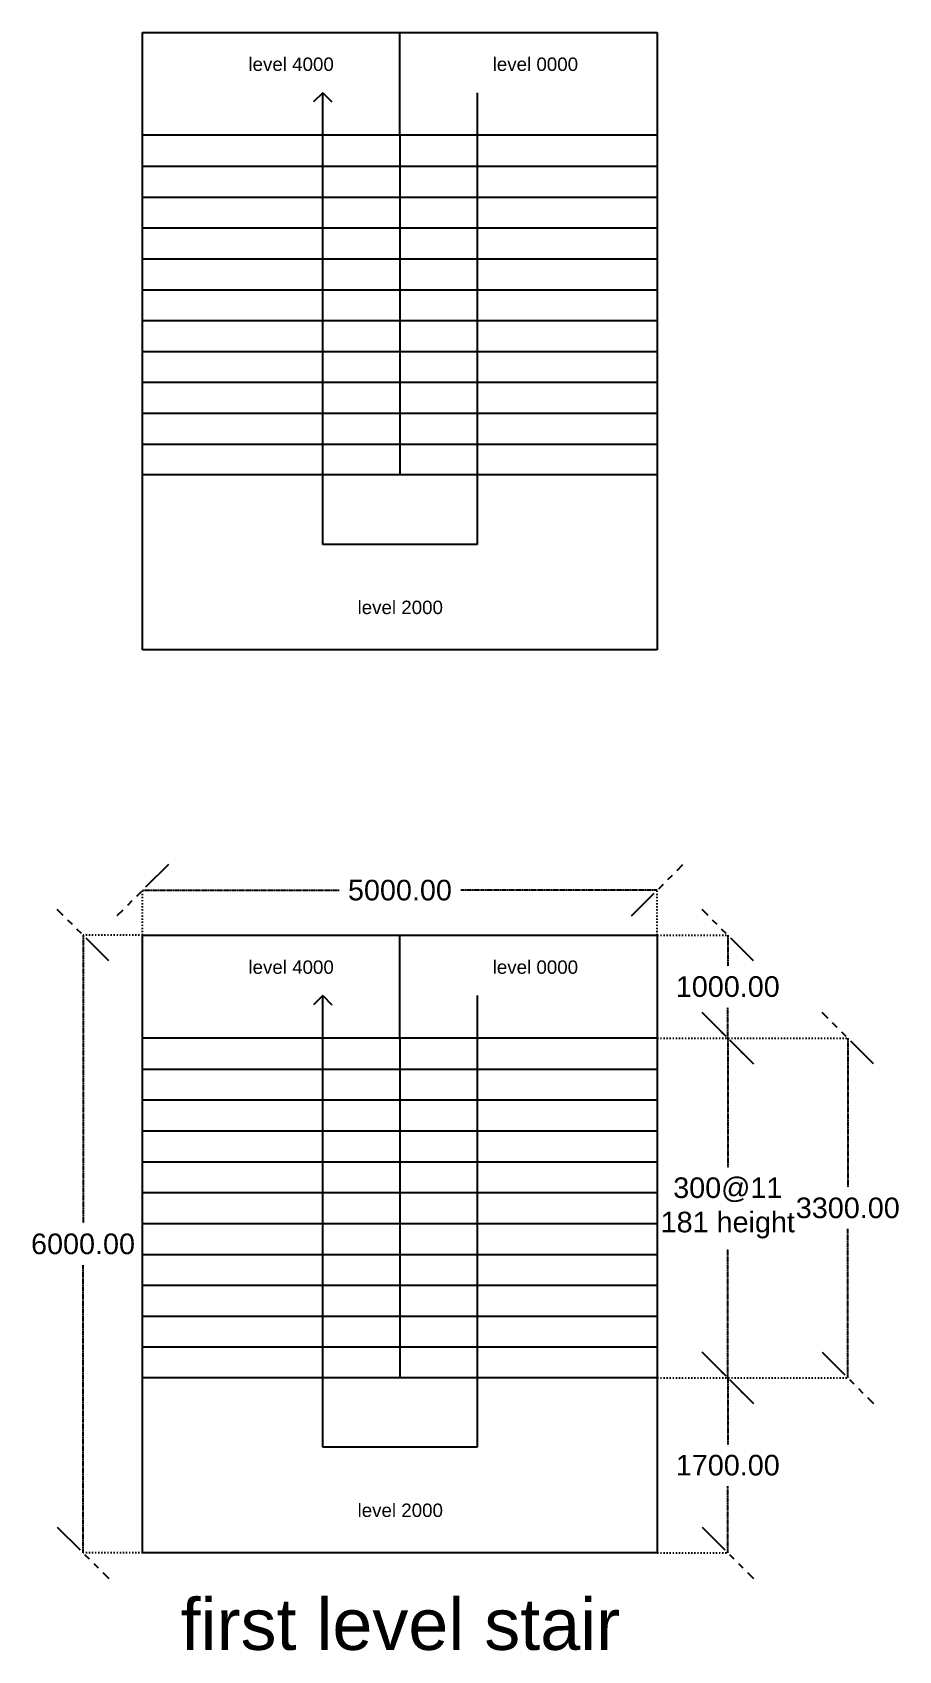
# Model space of a CAD drawing. Header units: inches. Extents: x 365522 to 1858437, y 226114 to 361132.
# Drawn here: x 1509092 to 1517508, y 227698 to 243421 of the extents above; entities that cross this region are included whole.
import ezdxf

# ---------------------------------------------------------------- set-up
doc = ezdxf.new("R2010")
doc.units = ezdxf.units.IN
doc.header["$MEASUREMENT"] = 0
doc.linetypes.add('ACAD_ISO03W100', pattern=[30, 12, -18])
doc.linetypes.add('PHANTOM2', pattern=[1.25, 0.625, -0.125, 0.125, -0.125, 0.125, -0.125])
for name, color, linetype in [('dimensions', 1, 'PHANTOM2'), ('door and stairs', 3, 'Continuous'), ('text', 3, 'Continuous')]:
    doc.layers.add(name, color=color, linetype=linetype)
doc.styles.get("Standard").update_dxf_attribs({"font": 'arial.ttf'})
doc.dimstyles.new('Dim_1', dxfattribs={"dimtxt": 500, "dimasz": 500, "dimexe": 0.0625, "dimexo": 0.0625, "dimgap": 100, "dimtad": 0, "dimtih": 1, "dimtoh": 1, "dimzin": 0, "dimdsep": 46, "dimtxsty": 'Standard', "dimblk": 'OBLIQUE', "dimcen": 0.09, "dimclrd": 256, "dimclre": 256, "dimclrt": 256, "dimadec": 0, "dimazin": 0, "dimtfac": 1, "dimtofl": 0, "dimtmove": 0, "dimatfit": 3, "dimfxl": 1, "dimtfillclr": 256, "dimtolj": 1, "dimtzin": 0, "dimlwe": -1, "dimarcsym": 0})

# ---------------------------------------------------------------- blocks, each defined once
blk = doc.blocks.new('_Oblique')
at = {"color": 0, "linetype": 'ByBlock', "lineweight": -2}
blk.add_line((-0.5, -0.5), (0.5, 0.5), dxfattribs=at)
blk = doc.blocks.new('*D241')
at = {"layer": 'Defpoints', "color": 0, "transparency": 16777216}
for p in [(1515163, 233649), (1515163, 230349), (1517014, 230349)]:
    blk.add_point(p, dxfattribs=at)
at = {"layer": 'dimensions', "linetype": 'ACAD_ISO03W100', "transparency": 16777216}
for p, q in [((1515163, 233649), (1517014, 233649)), ((1515163, 230349), (1517014, 230349))]:
    blk.add_line(p, q, dxfattribs=at)
at = {"layer": 'dimensions', "lineweight": -2, "transparency": 16777216}
for p, q in [((1517014, 233649), (1517014, 232201)), ((1517014, 230349), (1517014, 231796))]:
    blk.add_line(p, q, dxfattribs=at)
at = {"layer": 'dimensions', "lineweight": -2, "transparency": 16777216, "xscale": 500, "yscale": 500, "zscale": 500}
for p, rotation in [((1517014, 233649), 90), ((1517014, 230349), 270)]:
    blk.add_blockref('_Oblique', p, dxfattribs=dict(at, rotation=rotation))
at = {"layer": 'dimensions', "transparency": 16777216, "insert": (1517014, 231999), "char_height": 200, "attachment_point": 5}
blk.add_mtext('\\A1;3300.00', dxfattribs=at)
blk = doc.blocks.new('*D242')
at = {"layer": 'Defpoints', "color": 0, "transparency": 16777216}
for p in [(1515163, 233649), (1515163, 230349), (1515848, 230349)]:
    blk.add_point(p, dxfattribs=at)
at = {"layer": 'dimensions', "linetype": 'ACAD_ISO03W100', "transparency": 16777216}
for p, q in [((1515163, 233649), (1515848, 233649)), ((1515163, 230349), (1515848, 230349))]:
    blk.add_line(p, q, dxfattribs=at)
at = {"layer": 'dimensions', "lineweight": -2, "transparency": 16777216}
for p, q in [((1515848, 233649), (1515848, 232397)), ((1515848, 230349), (1515848, 231600))]:
    blk.add_line(p, q, dxfattribs=at)
at = {"layer": 'dimensions', "lineweight": -2, "transparency": 16777216, "xscale": 500, "yscale": 500, "zscale": 500}
for p, rotation in [((1515848, 233649), 90), ((1515848, 230349), 270)]:
    blk.add_blockref('_Oblique', p, dxfattribs=dict(at, rotation=rotation))
at = {"layer": 'dimensions', "transparency": 16777216, "insert": (1515848, 231999), "char_height": 200, "attachment_point": 5}
blk.add_mtext('\\A1;300@11^J181 height', dxfattribs=at)
blk = doc.blocks.new('*D245')
at = {"layer": 'Defpoints', "color": 0, "transparency": 16777216}
for p in [(1515163, 230349), (1515163, 228649), (1515848, 228649)]:
    blk.add_point(p, dxfattribs=at)
at = {"layer": 'dimensions', "linetype": 'ACAD_ISO03W100', "transparency": 16777216}
for p, q in [((1515163, 230349), (1515848, 230349)), ((1515163, 228649), (1515848, 228649))]:
    blk.add_line(p, q, dxfattribs=at)
at = {"layer": 'dimensions', "lineweight": -2, "transparency": 16777216}
for p, q in [((1515848, 230349), (1515848, 229701)), ((1515848, 228649), (1515848, 229296))]:
    blk.add_line(p, q, dxfattribs=at)
at = {"layer": 'dimensions', "lineweight": -2, "transparency": 16777216, "xscale": 500, "yscale": 500, "zscale": 500}
for p, rotation in [((1515848, 230349), 90), ((1515848, 228649), 270)]:
    blk.add_blockref('_Oblique', p, dxfattribs=dict(at, rotation=rotation))
at = {"layer": 'dimensions', "transparency": 16777216, "insert": (1515848, 229499), "char_height": 200, "attachment_point": 5}
blk.add_mtext('\\A1;1700.00', dxfattribs=at)
blk = doc.blocks.new('*D246')
at = {"layer": 'Defpoints', "color": 0, "transparency": 16777216}
for p in [(1515163, 234649), (1515163, 233649), (1515848, 233649)]:
    blk.add_point(p, dxfattribs=at)
at = {"layer": 'dimensions', "linetype": 'ACAD_ISO03W100', "transparency": 16777216}
for p, q in [((1515163, 234649), (1515848, 234649)), ((1515163, 233649), (1515848, 233649))]:
    blk.add_line(p, q, dxfattribs=at)
at = {"layer": 'dimensions', "lineweight": -2, "transparency": 16777216}
for p, q in [((1515848, 234649), (1515848, 234351)), ((1515848, 233649), (1515848, 233946))]:
    blk.add_line(p, q, dxfattribs=at)
at = {"layer": 'dimensions', "lineweight": -2, "transparency": 16777216, "xscale": 500, "yscale": 500, "zscale": 500}
for p, rotation in [((1515848, 234649), 90), ((1515848, 233649), 270)]:
    blk.add_blockref('_Oblique', p, dxfattribs=dict(at, rotation=rotation))
at = {"layer": 'dimensions', "transparency": 16777216, "insert": (1515848, 234149), "char_height": 200, "attachment_point": 5}
blk.add_mtext('\\A1;1000.00', dxfattribs=at)
blk = doc.blocks.new('*D249')
at = {"layer": 'Defpoints', "color": 0, "transparency": 16777216}
for p in [(1515163, 235086), (1510163, 234649), (1515163, 234649)]:
    blk.add_point(p, dxfattribs=at)
at = {"layer": 'dimensions', "linetype": 'ACAD_ISO03W100', "transparency": 16777216}
for p, q in [((1510163, 234649), (1510163, 235086)), ((1515163, 234649), (1515163, 235086))]:
    blk.add_line(p, q, dxfattribs=at)
at = {"layer": 'dimensions', "lineweight": -2, "transparency": 16777216}
for p, q in [((1510163, 235086), (1512071, 235086)), ((1515163, 235086), (1513256, 235086))]:
    blk.add_line(p, q, dxfattribs=at)
at = {"layer": 'dimensions', "lineweight": -2, "transparency": 16777216, "xscale": 500, "yscale": 500, "zscale": 500, "rotation": 180}
blk.add_blockref('_Oblique', (1510163, 235086), dxfattribs=at)
at = {"layer": 'dimensions', "lineweight": -2, "transparency": 16777216, "xscale": 500, "yscale": 500, "zscale": 500}
blk.add_blockref('_Oblique', (1515163, 235086), dxfattribs=at)
at = {"layer": 'dimensions', "transparency": 16777216, "insert": (1512663, 235086), "char_height": 200, "attachment_point": 5}
blk.add_mtext('\\A1;5000.00', dxfattribs=at)
blk = doc.blocks.new('*D250')
at = {"layer": 'Defpoints', "color": 0, "transparency": 16777216}
for p in [(1510163, 234649), (1509584, 228649), (1510163, 228649)]:
    blk.add_point(p, dxfattribs=at)
at = {"layer": 'dimensions', "linetype": 'ACAD_ISO03W100', "transparency": 16777216}
for p, q in [((1510163, 234649), (1509584, 234649)), ((1510163, 228649), (1509584, 228649))]:
    blk.add_line(p, q, dxfattribs=at)
at = {"layer": 'dimensions', "lineweight": -2, "transparency": 16777216}
for p, q in [((1509584, 234649), (1509584, 231851)), ((1509584, 228649), (1509584, 231446))]:
    blk.add_line(p, q, dxfattribs=at)
at = {"layer": 'dimensions', "lineweight": -2, "transparency": 16777216, "xscale": 500, "yscale": 500, "zscale": 500}
for p, rotation in [((1509584, 234649), 90), ((1509584, 228649), 270)]:
    blk.add_blockref('_Oblique', p, dxfattribs=dict(at, rotation=rotation))
at = {"layer": 'dimensions', "transparency": 16777216, "insert": (1509584, 231649), "char_height": 200, "attachment_point": 5}
blk.add_mtext('\\A1;6000.00', dxfattribs=at)

msp = doc.modelspace()

# ---------------------------------------------------------------- linework, layer by layer
at = {"layer": 'door and stairs'}
for p, q in [((1510163.262, 243420.965), (1515163.262, 243420.965)), ((1510163.262, 242420.965), (1510163.262, 243420.965)), ((1512663.262, 242420.965), (1512663.262, 243420.965)), ((1515163.262, 243420.965), (1515163.262, 242420.965)), ((1511913.262, 242834.812), (1511824.293, 242745.674)), ((1511913.262, 238446.074), (1511913.262, 242834.812)), ((1511913.262, 242834.812), (1512002.23, 242745.674)), ((1513413.262, 242834.812), (1513413.262, 238446.074)), ((1515163.262, 242420.965), (1510163.262, 242420.965)), ((1510163.262, 239120.965), (1510163.262, 242420.965)), ((1512663.262, 242420.965), (1512663.262, 239120.965)), ((1515163.262, 242420.965), (1515163.262, 239120.965)), ((1510163.262, 242120.965), (1515163.262, 242120.965)), ((1510163.262, 241820.965), (1515163.262, 241820.965)), ((1510163.262, 241520.965), (1515163.262, 241520.965)), ((1510163.262, 241220.965), (1515163.262, 241220.965)), ((1510163.262, 240920.965), (1515163.262, 240920.965)), ((1510163.262, 240620.965), (1515163.262, 240620.965)), ((1510163.262, 240320.965), (1515163.262, 240320.965)), ((1510163.262, 240020.965), (1515163.262, 240020.965)), ((1510163.262, 239720.965), (1515163.262, 239720.965)), ((1510163.262, 239420.965), (1515163.262, 239420.965)), ((1515163.262, 239120.965), (1510163.262, 239120.965)), ((1510163.262, 237420.965), (1510163.262, 239120.965)), ((1515163.262, 239120.965), (1515163.262, 237420.965)), ((1513413.262, 238446.074), (1511913.262, 238446.074)), ((1515163.262, 237420.965), (1510163.262, 237420.965)), ((1510163.262, 234648.512), (1515163.262, 234648.512)), ((1510163.262, 233648.512), (1510163.262, 234648.512)), ((1512663.262, 233648.512), (1512663.262, 234648.512)), ((1515163.262, 234648.512), (1515163.262, 233648.512)), ((1511913.262, 234062.359), (1511824.293, 233973.221)), ((1511913.262, 229673.621), (1511913.262, 234062.359)), ((1511913.262, 234062.359), (1512002.23, 233973.221)), ((1513413.262, 234062.359), (1513413.262, 229673.621)), ((1515163.262, 233648.512), (1510163.262, 233648.512)), ((1510163.262, 230348.512), (1510163.262, 233648.512)), ((1512663.262, 233648.512), (1512663.262, 230348.512)), ((1515163.262, 233648.512), (1515163.262, 230348.512)), ((1510163.262, 233348.512), (1515163.262, 233348.512)), ((1510163.262, 233048.512), (1515163.262, 233048.512)), ((1510163.262, 232748.512), (1515163.262, 232748.512)), ((1510163.262, 232448.512), (1515163.262, 232448.512)), ((1510163.262, 232148.512), (1515163.262, 232148.512)), ((1510163.262, 231848.512), (1515163.262, 231848.512)), ((1510163.262, 231548.512), (1515163.262, 231548.512)), ((1510163.262, 231248.512), (1515163.262, 231248.512)), ((1510163.262, 230948.512), (1515163.262, 230948.512)), ((1510163.262, 230648.512), (1515163.262, 230648.512)), ((1515163.262, 230348.512), (1510163.262, 230348.512)), ((1510163.262, 228648.512), (1510163.262, 230348.512)), ((1515163.262, 230348.512), (1515163.262, 228648.512)), ((1513413.262, 229673.621), (1511913.262, 229673.621)), ((1515163.262, 228648.512), (1510163.262, 228648.512))]:
    msp.add_line(p, q, dxfattribs=at)

# ---------------------------------------------------------------- texts
for s, p in [('level 4000', (1511191.09, 243046.45)), ('level 0000', (1513564.095, 243046.45)), ('level 2000', (1512251.37, 237769.333)), ('level 4000', (1511191.09, 234273.998)), ('level 0000', (1513564.095, 234273.998)), ('level 2000', (1512251.37, 228996.88))]:
    msp.add_text(s, height=130.2439, dxfattribs=at).set_placement(p)
at = {"layer": 'text'}
msp.add_text('first level stair', height=500, dxfattribs=at).set_placement((1510532.826, 227705.366))

# ---------------------------------------------------------------- dimensions: what is measured, and where the dimension line sits
at = {"layer": 'dimensions'}
dim = msp.add_linear_dim(base=(1515163.262, 235085.622), p1=(1510163.262, 234648.512), p2=(1515163.262, 234648.512), dimstyle='Dim_1', override={"dimtxt": 200}, dxfattribs=at)
dim.commit()
dim.dimension.update_dxf_attribs({"geometry": '*D249', "text_midpoint": (1512663.262, 235085.622)})
for base, p1, p2, picture, middle in [((1509584.099, 228648.512), (1510163.262, 234648.512), (1510163.262, 228648.512), '*D250', (1509584.099, 231648.512)), ((1515848.127, 233648.512), (1515163.262, 234648.512), (1515163.262, 233648.512), '*D246', (1515848.127, 234148.512)), ((1517013.948, 230348.512), (1515163.262, 233648.512), (1515163.262, 230348.512), '*D241', (1517013.948, 231998.512)), ((1515848.127, 228648.512), (1515163.262, 230348.512), (1515163.262, 228648.512), '*D245', (1515848.127, 229498.512))]:
    dim = msp.add_linear_dim(base=base, p1=p1, p2=p2, angle=90, dimstyle='Dim_1', override={"dimtxt": 200}, dxfattribs=at)
    dim.commit()
    dim.dimension.update_dxf_attribs({"geometry": picture, "text_midpoint": middle})
dim = msp.add_linear_dim(base=(1515848.127, 230348.512), p1=(1515163.262, 233648.512), p2=(1515163.262, 230348.512), angle=90, text='300@11^J181 height', dimstyle='Dim_1', override={"dimtxt": 200}, dxfattribs=at)
dim.commit()
dim.dimension.update_dxf_attribs({"geometry": '*D242', "text_midpoint": (1515848.127, 231998.512)})

doc.saveas('drawing.dxf')
